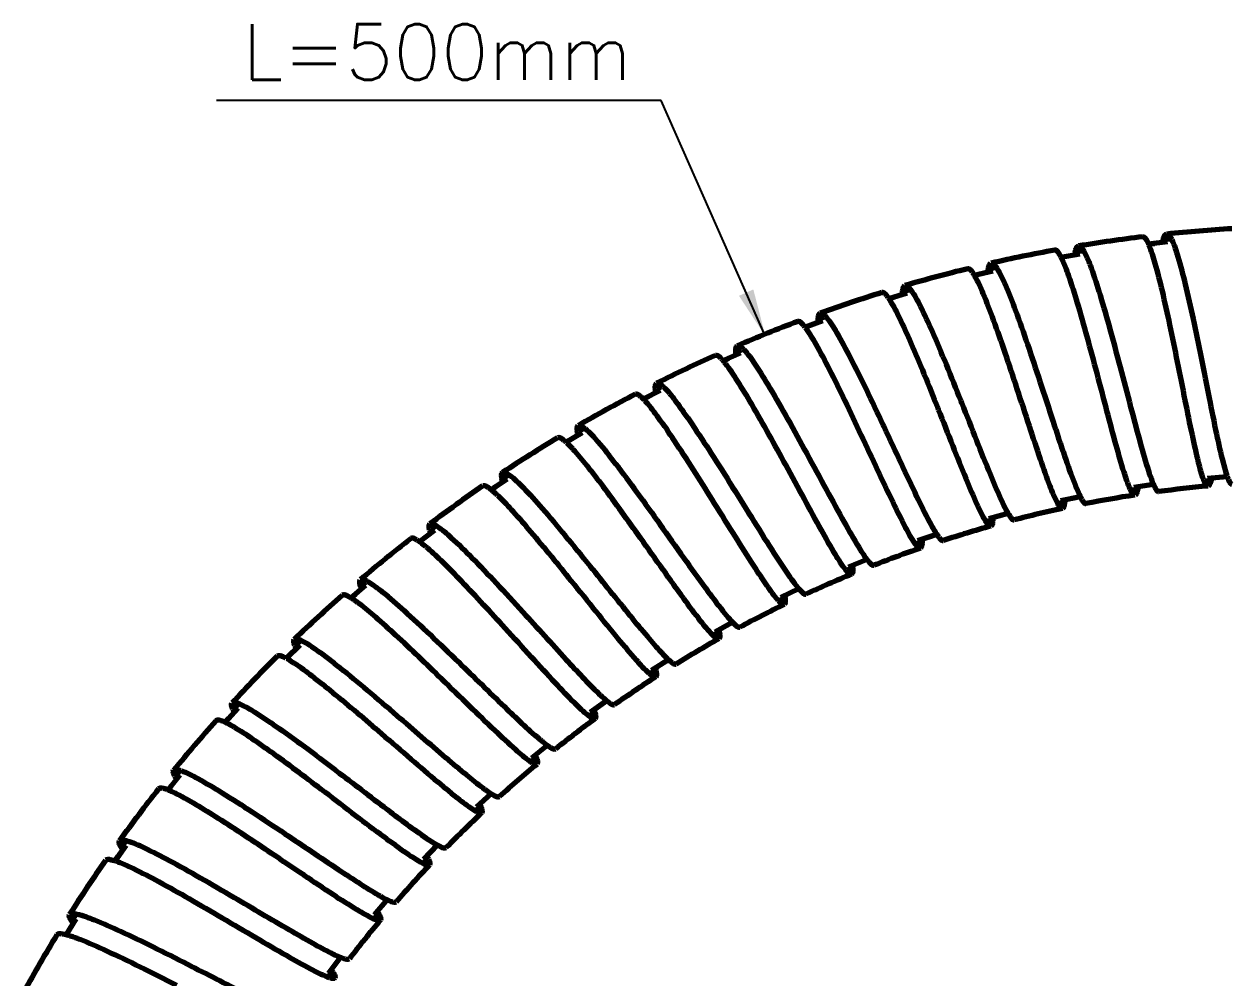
# Model space of a CAD drawing. Extents: x 36184 to 36778, y -1291 to -871.
# Drawn here: x 36267.4 to 36343.3, y -1084.1 to -1024.2 of the extents above; entities that cross this region are included whole.
import ezdxf

# ---------------------------------------------------------------- set-up
doc = ezdxf.new("R2010")
doc.units = 0
doc.header["$LTSCALE"] = 7
doc.header["$MEASUREMENT"] = 0
doc.layers.add('CAXA0', color=7, linetype='CONTINUOUS', lineweight=70)
doc.layers.add('D', color=2, linetype='CONTINUOUS')
doc.styles.add('GHS', font='ROMANS.shx', dxfattribs={"bigfont": 'GHS.shx'})
doc.dimstyles.new('STANDARD$7', dxfattribs={"dimscale": 0, "dimtxt": 3.5, "dimasz": 3, "dimexe": 2, "dimexo": 1, "dimgap": 1, "dimtad": 1, "dimdec": 4, "dimdsep": 46, "dimtxsty": 'GHS', "dimcen": 1, "dimclrd": 256, "dimclre": 256, "dimclrt": 256, "dimadec": 4, "dimazin": 2, "dimtfac": 1, "dimtdec": 4, "dimtmove": 0, "dimatfit": 0, "dimfxl": 0, "dimtolj": 1, "dimtzin": 0, "dimlwd": -1, "dimlwe": -1, "dimarcsym": 0})

msp = doc.modelspace()

# ---------------------------------------------------------------- linework, layer by layer
at = {"layer": 'CAXA0', "color": 7, "linetype": 'Continuous', "lineweight": 70}
for p, q in [((36339.216, -1037.856), (36338.013, -1037.993)), ((36338.013, -1037.993), (36338.388, -1037.951)), ((36339.207, -1037.858), (36339.151, -1037.364)), ((36332.518, -1038.81), (36333.71, -1038.602)), ((36333.702, -1038.604), (36333.616, -1038.114)), ((36328.245, -1039.677), (36328.131, -1039.194)), ((36327.076, -1039.954), (36328.254, -1039.675)), ((36322.863, -1041.078), (36322.719, -1040.602)), ((36322.871, -1041.075), (36321.712, -1041.424)), ((36321.712, -1041.425), (36322.078, -1041.314)), ((36317.574, -1042.8), (36317.403, -1042.334)), ((36316.447, -1043.215), (36317.582, -1042.797)), ((36312.401, -1044.837), (36312.201, -1044.382)), ((36312.409, -1044.833), (36311.3, -1045.319)), ((36311.3, -1045.319), (36311.647, -1045.167)), ((36307.359, -1047.179), (36307.133, -1046.737)), ((36307.367, -1047.175), (36306.289, -1047.727)), ((36306.289, -1047.727), (36306.62, -1047.558)), ((36324.843, -1048.392), (36324.807, -1048.303)), ((36326.236, -1047.837), (36326.281, -1047.95)), ((36321.349, -1049.343), (36321.401, -1049.454)), ((36301.431, -1050.431), (36302.473, -1049.816)), ((36302.465, -1049.821), (36302.213, -1049.393)), ((36297.739, -1052.753), (36297.461, -1052.341)), ((36297.746, -1052.747), (36296.742, -1053.424)), ((36337.096, -1053.251), (36338.34, -1053.072)), ((36341.714, -1052.682), (36342.968, -1052.58)), ((36341.762, -1053.183), (36341.721, -1052.681)), ((36342.454, -1052.621), (36342.968, -1052.579)), ((36296.742, -1053.424), (36297.054, -1053.214)), ((36332.511, -1054.095), (36333.742, -1053.842)), ((36333.24, -1053.945), (36333.742, -1053.842)), ((36337.175, -1053.748), (36337.104, -1053.25)), ((36332.619, -1054.586), (36332.518, -1054.093)), ((36327.99, -1055.212), (36329.203, -1054.886)), ((36328.127, -1055.696), (36327.997, -1055.21)), ((36292.244, -1056.693), (36293.205, -1055.957)), ((36293.198, -1055.962), (36292.896, -1055.568)), ((36323.543, -1056.6), (36324.735, -1056.201)), ((36323.71, -1057.075), (36323.55, -1056.597)), ((36324.246, -1056.365), (36324.735, -1056.201)), ((36319.188, -1058.253), (36320.353, -1057.783)), ((36319.383, -1058.717), (36319.195, -1058.25)), ((36288.858, -1059.439), (36288.533, -1059.064)), ((36288.865, -1059.433), (36287.95, -1060.226)), ((36314.938, -1060.165), (36316.073, -1059.626)), ((36287.95, -1060.226), (36288.236, -1059.978)), ((36315.16, -1060.616), (36314.945, -1060.162)), ((36310.81, -1062.329), (36311.91, -1061.723)), ((36311.761, -1061.805), (36311.91, -1061.723)), ((36284.735, -1063.172), (36284.388, -1062.817)), ((36311.059, -1062.766), (36310.816, -1062.325)), ((36284.741, -1063.165), (36283.875, -1064.012)), ((36283.876, -1064.012), (36284.146, -1063.748)), ((36306.82, -1064.735), (36307.883, -1064.064)), ((36307.449, -1064.338), (36307.883, -1064.064)), ((36307.095, -1065.157), (36306.826, -1064.731)), ((36302.984, -1067.377), (36304.004, -1066.644)), ((36303.859, -1066.748), (36304.003, -1066.643)), ((36280.85, -1067.137), (36280.037, -1068.034)), ((36280.845, -1067.144), (36280.477, -1066.81)), ((36303.283, -1067.781), (36302.99, -1067.373)), ((36280.037, -1068.034), (36280.291, -1067.754)), ((36299.313, -1070.245), (36300.287, -1069.452)), ((36299.889, -1069.775), (36300.286, -1069.452)), ((36299.636, -1070.631), (36299.318, -1070.24)), ((36277.205, -1071.335), (36276.447, -1072.279)), ((36277.2, -1071.342), (36276.813, -1071.031)), ((36276.447, -1072.279), (36276.682, -1071.986)), ((36295.821, -1073.329), (36296.746, -1072.478)), ((36296.616, -1072.598), (36296.746, -1072.478)), ((36296.167, -1073.694), (36295.827, -1073.324)), ((36273.818, -1075.744), (36273.118, -1076.732)), ((36273.813, -1075.752), (36273.408, -1075.465)), ((36292.521, -1076.618), (36293.392, -1075.713)), ((36273.118, -1076.732), (36273.335, -1076.425)), ((36292.888, -1076.962), (36292.526, -1076.612)), ((36289.422, -1080.099), (36290.238, -1079.144)), ((36289.903, -1079.536), (36290.238, -1079.144)), ((36270.063, -1081.377), (36270.702, -1080.349)), ((36270.698, -1080.357), (36270.276, -1080.094)), ((36289.809, -1080.42), (36289.427, -1080.093)), ((36286.539, -1083.759), (36287.296, -1082.756)), ((36286.945, -1084.056), (36286.543, -1083.753))]:
    msp.add_line(p, q, dxfattribs=at)
for centre, radius, start, end in [((36348.335, -1124.575), 87.693, 93.3226, 96.00527), ((36348.969, -1130.643), 93.794, 96.92506, 99.41542), ((36348.832, -1129.905), 93.044, 100.33562, 102.84947), ((36334.289, -1039.652), 4.092, 23.16818, 23.41171), ((36348.774, -1129.617), 92.75, 103.7866, 106.30922), ((36348.794, -1129.685), 92.821, 107.24099, 109.76148), ((36317.972, -1043.969), 4.539, 32.32089, 33.67295), ((36348.907, -1129.982), 93.139, 110.69332, 113.20402), ((36348.974, -1130.14), 93.31, 114.13077, 116.63646), ((36307.903, -1048.284), 4.524, 39.25583, 40.57425), ((36306.98, -1049.039), 5.716, 38.08838, 39.25959), ((36348.864, -1129.928), 93.071, 117.56355, 120.07675), ((36303.347, -1050.63), 4.149, 43.59511, 44.0506), ((36302.533, -1051.397), 5.267, 41.4678, 43.53052), ((36310.638, -1046.72), 3.6, 188.74614, 190.29537), ((36348.719, -1129.671), 92.776, 121.01023, 123.53225), ((36297.955, -1054.268), 5.192, 44.91043, 47.13583), ((36348.859, -1129.881), 93.029, 124.46268, 126.97689), ((36294.212, -1056.61), 4.084, 50.69856, 50.94007), ((36348.894, -1130.239), 77.384, 98.7154, 101.03023), ((36348.793, -1129.086), 76.228, 95.29687, 97.63889), ((36348.786, -1129.663), 76.797, 102.15729, 104.48603), ((36296.383, -1054.906), 3.646, 199.11583, 200.82934), ((36348.793, -1129.687), 76.823, 105.60944, 107.93794), ((36348.83, -1129.844), 92.982, 127.90615, 130.42163), ((36348.806, -1129.717), 76.855, 109.06343, 111.39118), ((36348.963, -1130.111), 77.279, 112.51024, 114.82674), ((36348.73, -1129.725), 92.826, 131.35432, 133.87447), ((36285.587, -1064.06), 4.519, 56.4833, 57.80902), ((36348.968, -1130.124), 77.293, 115.94224, 118.25855), ((36306.789, -1063.244), 4.379, 13.10177, 14.26255), ((36348.771, -1129.769), 76.887, 119.3771, 121.70452), ((36287.78, -1061.735), 3.656, 206.01701, 207.76501), ((36348.996, -1129.997), 93.207, 134.80395, 137.31281), ((36281.954, -1067.606), 4.091, 61.03843, 61.27631), ((36348.766, -1129.755), 76.872, 122.82996, 125.15719), ((36302.889, -1065.882), 4.351, 16.54396, 17.69483), ((36299.109, -1068.765), 4.371, 19.99166, 21.14972), ((36349.003, -1130.005), 93.217, 138.23967, 140.74808), ((36348.795, -1129.795), 76.922, 126.27936, 128.60531), ((36295.535, -1071.862), 4.364, 23.44904, 24.58779), ((36348.729, -1129.715), 76.818, 129.72789, 132.05646), ((36280.052, -1069.552), 3.657, 212.87432, 214.62329), ((36348.719, -1129.777), 92.853, 141.67731, 144.19591), ((36274.973, -1076.07), 4.083, 67.92105, 68.16749), ((36292.142, -1075.171), 4.37, 26.87903, 28.04481), ((36348.933, -1129.93), 77.114, 133.18106, 135.50199), ((36276.549, -1073.796), 3.653, 216.32908, 218.07721), ((36348.765, -1129.807), 92.908, 145.12854, 147.64536), ((36271.874, -1080.608), 4.086, 71.36168, 71.60718), ((36349.091, -1130.085), 77.336, 136.6183, 138.93337), ((36348.911, -1129.934), 77.101, 140.04977, 142.37073), ((36285.991, -1082.369), 4.369, 33.77007, 34.92371), ((36273.305, -1078.245), 3.644, 219.77763, 221.49167), ((36348.805, -1129.831), 92.954, 148.57644, 151.09301)]:
    msp.add_arc(centre, radius, start, end, dxfattribs=at)
for points, knots in [([(36337.935, -1037.799), (36337.896, -1037.727), (36337.834, -1037.619), (36337.717, -1037.531), (36337.67, -1037.532)], [0, 0, 0, 0, 0.2453214, 0.3864465, 0.3864465, 0.3864465, 0.3864465]), ([(36338.044, -1038.026), (36338.035, -1038.005), (36338.001, -1037.928), (36337.964, -1037.853), (36337.935, -1037.799)], [0, 0, 0, 0, 0.0690516, 0.2521881, 0.2521881, 0.2521881, 0.2521881]), ([(36338.952, -1037.684), (36338.975, -1037.606), (36339.011, -1037.485), (36339.105, -1037.374), (36339.151, -1037.364)], [0, 0, 0, 0, 0.2457297, 0.3869694, 0.3869694, 0.3869694, 0.3869694]), ([(36339.16, -1037.363), (36339.216, -1037.357), (36339.361, -1037.478), (36339.428, -1037.616), (36339.475, -1037.71)], [0, 0, 0, 0, 0.1676034, 0.4828928, 0.4828928, 0.4828928, 0.4828928]), ([(36339.475, -1037.71), (36339.645, -1038.055), (36339.941, -1038.992), (36340.373, -1040.654), (36340.839, -1042.765), (36341.154, -1044.302), (36341.317, -1045.111)], [0, 0, 0, 0, 1.154678, 2.928705, 5.159732, 7.635863, 7.635863, 7.635863, 7.635863]), ([(36332.428, -1038.621), (36332.385, -1038.552), (36332.316, -1038.446), (36332.195, -1038.366), (36332.148, -1038.37)], [0, 0, 0, 0, 0.2454645, 0.3865693, 0.3865693, 0.3865693, 0.3865693]), ([(36332.559, -1038.858), (36332.548, -1038.836), (36332.507, -1038.755), (36332.463, -1038.676), (36332.428, -1038.621)], [0, 0, 0, 0, 0.0746056, 0.2711354, 0.2711354, 0.2711354, 0.2711354]), ([(36333.437, -1038.445), (36333.455, -1038.365), (36333.484, -1038.243), (36333.571, -1038.126), (36333.616, -1038.114)], [0, 0, 0, 0, 0.2456792, 0.3868845, 0.3868845, 0.3868845, 0.3868845]), ([(36333.625, -1038.112), (36333.681, -1038.103), (36333.833, -1038.216), (36333.908, -1038.35), (36333.961, -1038.441)], [0, 0, 0, 0, 0.167776, 0.4837654, 0.4837654, 0.4837654, 0.4837654]), ([(36333.961, -1038.441), (36334.151, -1038.776), (36334.501, -1039.693), (36335.031, -1041.327), (36335.621, -1043.406), (36336.027, -1044.921), (36336.239, -1045.718)], [0, 0, 0, 0, 1.154917, 2.928644, 5.15899, 7.634224, 7.634224, 7.634224, 7.634224]), ([(36339.847, -1045.408), (36339.689, -1044.626), (36339.384, -1043.132), (36338.929, -1041.061), (36338.506, -1039.383), (36338.212, -1038.419), (36338.051, -1038.042)], [0, 0, 0, 0, 2.391225, 4.575155, 6.358317, 7.587699, 7.587699, 7.587699, 7.587699]), ([(36327.972, -1039.535), (36327.984, -1039.454), (36328.006, -1039.331), (36328.086, -1039.209), (36328.131, -1039.194)], [0, 0, 0, 0, 0.2457551, 0.3870824, 0.3870824, 0.3870824, 0.3870824]), ([(36328.14, -1039.191), (36328.194, -1039.179), (36328.353, -1039.282), (36328.436, -1039.411), (36328.494, -1039.499)], [0, 0, 0, 0, 0.1676469, 0.4830152, 0.4830152, 0.4830152, 0.4830152]), ([(36334.789, -1046.102), (36334.585, -1045.332), (36334.19, -1043.86), (36333.615, -1041.82), (36333.093, -1040.17), (36332.743, -1039.225), (36332.559, -1038.858)], [0, 0, 0, 0, 2.390084, 4.573192, 6.356099, 7.585921, 7.585921, 7.585921, 7.585921]), ([(36326.976, -1039.771), (36326.928, -1039.704), (36326.853, -1039.604), (36326.727, -1039.53), (36326.68, -1039.537)], [0, 0, 0, 0, 0.2455552, 0.3867996, 0.3867996, 0.3867996, 0.3867996]), ([(36327.121, -1040), (36327.108, -1039.978), (36327.063, -1039.9), (36327.014, -1039.824), (36326.976, -1039.771)], [0, 0, 0, 0, 0.0746198, 0.2711923, 0.2711923, 0.2711923, 0.2711923]), ([(36329.781, -1047.097), (36329.532, -1046.341), (36329.05, -1044.894), (36328.352, -1042.893), (36327.732, -1041.277), (36327.326, -1040.355), (36327.121, -1040)], [0, 0, 0, 0, 2.390077, 4.573199, 6.356137, 7.586036, 7.586036, 7.586036, 7.586036]), ([(36328.494, -1039.499), (36328.704, -1039.821), (36329.109, -1040.716), (36329.736, -1042.315), (36330.45, -1044.355), (36330.947, -1045.843), (36331.206, -1046.627)], [0, 0, 0, 0, 1.15469, 2.928682, 5.15968, 7.635759, 7.635759, 7.635759, 7.635759]), ([(36322.581, -1040.953), (36322.589, -1040.871), (36322.603, -1040.746), (36322.675, -1040.62), (36322.719, -1040.602)], [0, 0, 0, 0, 0.2456954, 0.3869889, 0.3869889, 0.3869889, 0.3869889]), ([(36322.728, -1040.599), (36322.782, -1040.584), (36322.947, -1040.677), (36323.037, -1040.8), (36323.1, -1040.885)], [0, 0, 0, 0, 0.1676432, 0.4830232, 0.4830232, 0.4830232, 0.4830232]), ([(36323.1, -1040.885), (36323.329, -1041.194), (36323.788, -1042.063), (36324.51, -1043.621), (36325.345, -1045.615), (36325.931, -1047.07), (36326.236, -1047.837)], [0, 0, 0, 0, 1.154713, 2.928742, 5.159782, 7.635904, 7.635904, 7.635904, 7.635904]), ([(36321.601, -1041.248), (36321.549, -1041.184), (36321.469, -1041.088), (36321.338, -1041.023), (36321.292, -1041.033)], [0, 0, 0, 0, 0.2455149, 0.3867326, 0.3867326, 0.3867326, 0.3867326]), ([(36321.749, -1041.452), (36321.736, -1041.433), (36321.689, -1041.363), (36321.639, -1041.295), (36321.601, -1041.248)], [0, 0, 0, 0, 0.0692081, 0.2527344, 0.2527344, 0.2527344, 0.2527344]), ([(36324.807, -1048.303), (36324.523, -1047.588), (36323.973, -1046.22), (36323.18, -1044.323), (36322.481, -1042.776), (36322.028, -1041.89), (36321.808, -1041.542)], [0, 0, 0, 0, 2.309128, 4.42352, 6.168091, 7.40258, 7.40258, 7.40258, 7.40258]), ([(36317.286, -1042.692), (36317.288, -1042.61), (36317.295, -1042.485), (36317.36, -1042.354), (36317.403, -1042.334)], [0, 0, 0, 0, 0.2457319, 0.3870484, 0.3870484, 0.3870484, 0.3870484]), ([(36317.411, -1042.33), (36317.464, -1042.312), (36317.634, -1042.395), (36317.732, -1042.513), (36317.799, -1042.593)], [0, 0, 0, 0, 0.1676321, 0.4830183, 0.4830183, 0.4830183, 0.4830183]), ([(36316.325, -1043.046), (36316.27, -1042.986), (36316.183, -1042.894), (36316.049, -1042.837), (36316.004, -1042.849)], [0, 0, 0, 0, 0.2455604, 0.3867975, 0.3867975, 0.3867975, 0.3867975]), ([(36316.497, -1043.256), (36316.482, -1043.236), (36316.427, -1043.164), (36316.369, -1043.094), (36316.325, -1043.046)], [0, 0, 0, 0, 0.0745969, 0.2711132, 0.2711132, 0.2711132, 0.2711132]), ([(36319.991, -1049.981), (36319.652, -1049.26), (36319, -1047.882), (36318.067, -1045.98), (36317.257, -1044.45), (36316.743, -1043.583), (36316.497, -1043.256)], [0, 0, 0, 0, 2.390023, 4.573084, 6.355965, 7.585824, 7.585824, 7.585824, 7.585824]), ([(36317.799, -1042.593), (36318.047, -1042.888), (36318.557, -1043.727), (36319.371, -1045.239), (36320.326, -1047.179), (36320.998, -1048.596), (36321.349, -1049.343)], [0, 0, 0, 0, 1.154675, 2.928597, 5.159492, 7.635462, 7.635462, 7.635462, 7.635462]), ([(36312.106, -1044.746), (36312.104, -1044.664), (36312.103, -1044.539), (36312.16, -1044.404), (36312.201, -1044.382)], [0, 0, 0, 0, 0.2456468, 0.3869268, 0.3869268, 0.3869268, 0.3869268]), ([(36312.21, -1044.378), (36312.261, -1044.356), (36312.436, -1044.429), (36312.541, -1044.54), (36312.613, -1044.617)], [0, 0, 0, 0, 0.1675711, 0.4829749, 0.4829749, 0.4829749, 0.4829749]), ([(36312.613, -1044.617), (36312.878, -1044.896), (36313.437, -1045.703), (36314.34, -1047.163), (36315.409, -1049.042), (36316.165, -1050.416), (36316.56, -1051.14)], [0, 0, 0, 0, 1.154509, 2.928089, 5.158553, 7.634098, 7.634098, 7.634098, 7.634098]), ([(36311.168, -1045.157), (36311.109, -1045.1), (36311.018, -1045.014), (36310.88, -1044.965), (36310.836, -1044.98)], [0, 0, 0, 0, 0.2455844, 0.3867843, 0.3867843, 0.3867843, 0.3867843]), ([(36311.339, -1045.341), (36311.325, -1045.324), (36311.269, -1045.261), (36311.212, -1045.199), (36311.168, -1045.157)], [0, 0, 0, 0, 0.0688689, 0.2515731, 0.2515731, 0.2515731, 0.2515731]), ([(36315.243, -1051.859), (36314.547, -1050.582), (36313.566, -1048.794), (36312.299, -1046.685), (36311.74, -1045.845), (36311.479, -1045.512)], [0, 0, 0, 0, 4.3642, 6.113801, 7.383294, 7.383294, 7.383294, 7.383294]), ([(36341.489, -1052.803), (36341.35, -1052.445), (36341.106, -1051.501), (36340.734, -1049.834), (36340.312, -1047.733), (36340.008, -1046.209), (36339.847, -1045.408)], [0, 0, 0, 0, 1.152187, 2.915643, 5.127698, 7.579261, 7.579261, 7.579261, 7.579261]), ([(36341.317, -1045.111), (36341.488, -1045.957), (36341.806, -1047.565), (36342.251, -1049.766), (36342.594, -1051.332), (36342.852, -1052.281), (36342.972, -1052.639), (36343.034, -1052.783)], [0, 0, 0, 0, 2.589575, 4.916266, 6.737077, 7.396792, 7.86724, 7.86724, 7.86724, 7.86724]), ([(36336.878, -1053.386), (36336.716, -1053.038), (36336.414, -1052.11), (36335.941, -1050.469), (36335.392, -1048.397), (36334.998, -1046.892), (36334.789, -1046.102)], [0, 0, 0, 0, 1.152167, 2.916017, 5.128907, 7.581587, 7.581587, 7.581587, 7.581587]), ([(36336.239, -1045.718), (36336.46, -1046.554), (36336.875, -1048.144), (36337.453, -1050.317), (36337.892, -1051.86), (36338.208, -1052.79), (36338.35, -1053.139), (36338.422, -1053.277)], [0, 0, 0, 0, 2.595654, 4.926442, 6.747744, 7.406106, 7.874207, 7.874207, 7.874207, 7.874207]), ([(36307.06, -1047.107), (36307.053, -1047.025), (36307.044, -1046.9), (36307.093, -1046.762), (36307.133, -1046.737)], [0, 0, 0, 0, 0.2458186, 0.3870612, 0.3870612, 0.3870612, 0.3870612]), ([(36307.141, -1046.733), (36307.191, -1046.708), (36307.37, -1046.77), (36307.481, -1046.875), (36307.558, -1046.947)], [0, 0, 0, 0, 0.1676122, 0.4829993, 0.4829993, 0.4829993, 0.4829993]), ([(36307.558, -1046.947), (36307.839, -1047.21), (36308.445, -1047.983), (36309.435, -1049.386), (36310.614, -1051.198), (36311.451, -1052.524), (36311.889, -1053.224)], [0, 0, 0, 0, 1.154624, 2.928539, 5.159434, 7.63542, 7.63542, 7.63542, 7.63542]), ([(36331.206, -1046.627), (36331.476, -1047.447), (36331.984, -1049.004), (36332.69, -1051.135), (36333.219, -1052.649), (36333.59, -1053.559), (36333.753, -1053.901), (36333.833, -1054.036)], [0, 0, 0, 0, 2.589072, 4.915308, 6.735876, 7.395611, 7.86621, 7.86621, 7.86621, 7.86621]), ([(36306.148, -1047.573), (36306.086, -1047.519), (36305.989, -1047.439), (36305.849, -1047.399), (36305.806, -1047.416)], [0, 0, 0, 0, 0.2454116, 0.3865458, 0.3865458, 0.3865458, 0.3865458]), ([(36306.329, -1047.745), (36306.313, -1047.729), (36306.255, -1047.67), (36306.194, -1047.612), (36306.148, -1047.573)], [0, 0, 0, 0, 0.0684719, 0.2502069, 0.2502069, 0.2502069, 0.2502069]), ([(36332.302, -1054.243), (36332.12, -1053.904), (36331.763, -1052.996), (36331.193, -1051.387), (36330.521, -1049.351), (36330.037, -1047.873), (36329.781, -1047.097)], [0, 0, 0, 0, 1.152188, 2.915882, 5.128453, 7.580737, 7.580737, 7.580737, 7.580737]), ([(36310.618, -1054.02), (36309.846, -1052.787), (36308.76, -1051.06), (36307.368, -1049.031), (36306.761, -1048.226), (36306.48, -1047.909)], [0, 0, 0, 0, 4.365125, 6.115121, 7.384828, 7.384828, 7.384828, 7.384828]), ([(36327.789, -1055.372), (36327.588, -1055.046), (36327.177, -1054.161), (36326.51, -1052.589), (36325.717, -1050.597), (36325.145, -1049.151), (36324.843, -1048.392)], [0, 0, 0, 0, 1.15213, 2.915813, 5.128427, 7.580792, 7.580792, 7.580792, 7.580792]), ([(36326.281, -1047.95), (36326.596, -1048.741), (36327.188, -1050.243), (36328.009, -1052.295), (36328.619, -1053.748), (36329.038, -1054.62), (36329.218, -1054.946), (36329.305, -1055.074)], [0, 0, 0, 0, 2.554066, 4.842355, 6.631481, 7.280398, 7.744405, 7.744405, 7.744405, 7.744405]), ([(36302.162, -1049.766), (36302.15, -1049.685), (36302.134, -1049.561), (36302.175, -1049.42), (36302.213, -1049.393)], [0, 0, 0, 0, 0.2457475, 0.3870737, 0.3870737, 0.3870737, 0.3870737]), ([(36302.221, -1049.388), (36302.269, -1049.36), (36302.452, -1049.411), (36302.569, -1049.51), (36302.65, -1049.577)], [0, 0, 0, 0, 0.1676521, 0.4830362, 0.4830362, 0.4830362, 0.4830362]), ([(36302.65, -1049.577), (36302.946, -1049.822), (36303.598, -1050.557), (36304.67, -1051.899), (36305.957, -1053.636), (36306.872, -1054.91), (36307.351, -1055.582)], [0, 0, 0, 0, 1.154682, 2.928653, 5.159627, 7.63569, 7.63569, 7.63569, 7.63569]), ([(36323.353, -1056.772), (36323.132, -1056.458), (36322.668, -1055.6), (36321.908, -1054.07), (36320.996, -1052.13), (36320.339, -1050.721), (36319.991, -1049.981)], [0, 0, 0, 0, 1.152177, 2.915946, 5.128663, 7.58112, 7.58112, 7.58112, 7.58112]), ([(36321.401, -1049.454), (36321.763, -1050.225), (36322.444, -1051.688), (36323.387, -1053.687), (36324.084, -1055.101), (36324.554, -1055.946), (36324.754, -1056.26), (36324.848, -1056.382)], [0, 0, 0, 0, 2.554038, 4.84229, 6.631375, 7.280268, 7.744248, 7.744248, 7.744248, 7.744248]), ([(36301.28, -1050.286), (36301.215, -1050.237), (36301.114, -1050.163), (36300.972, -1050.13), (36300.929, -1050.151)], [0, 0, 0, 0, 0.245523, 0.3867515, 0.3867515, 0.3867515, 0.3867515]), ([(36301.487, -1050.462), (36301.469, -1050.445), (36301.402, -1050.384), (36301.333, -1050.326), (36301.28, -1050.286)], [0, 0, 0, 0, 0.0746042, 0.2711369, 0.2711369, 0.2711369, 0.2711369]), ([(36301.907, -1050.892), (36301.883, -1050.866), (36301.793, -1050.767), (36301.701, -1050.671), (36301.632, -1050.602)], [0, 0, 0, 0, 0.1069346, 0.399911, 0.399911, 0.399911, 0.399911]), ([(36306.129, -1056.453), (36305.354, -1055.366), (36304.251, -1053.827), (36302.834, -1051.98), (36302.2, -1051.213), (36301.907, -1050.892)], [0, 0, 0, 0, 4.004904, 5.679863, 6.985044, 6.985044, 6.985044, 6.985044]), ([(36316.56, -1051.14), (36316.974, -1051.898), (36317.754, -1053.34), (36318.831, -1055.309), (36319.624, -1056.703), (36320.153, -1057.532), (36320.374, -1057.839), (36320.477, -1057.957)], [0, 0, 0, 0, 2.589587, 4.916338, 6.737298, 7.397138, 7.867784, 7.867784, 7.867784, 7.867784]), ([(36297.471, -1052.874), (36297.439, -1052.759), (36297.394, -1052.593), (36297.412, -1052.38), (36297.461, -1052.341)], [0, 0, 0, 0, 0.359127, 0.546761, 0.546761, 0.546761, 0.546761]), ([(36297.468, -1052.335), (36297.515, -1052.304), (36297.7, -1052.345), (36297.823, -1052.436), (36297.908, -1052.498)], [0, 0, 0, 0, 0.1676264, 0.4830232, 0.4830232, 0.4830232, 0.4830232]), ([(36319.008, -1058.436), (36318.769, -1058.136), (36318.254, -1057.307), (36317.404, -1055.826), (36316.376, -1053.943), (36315.635, -1052.576), (36315.243, -1051.859)], [0, 0, 0, 0, 1.152382, 2.916507, 5.12963, 7.582467, 7.582467, 7.582467, 7.582467]), ([(36297.908, -1052.498), (36298.219, -1052.725), (36298.913, -1053.42), (36300.064, -1054.694), (36301.453, -1056.351), (36302.443, -1057.567), (36302.962, -1058.209)], [0, 0, 0, 0, 1.154646, 2.928553, 5.159412, 7.635339, 7.635339, 7.635339, 7.635339]), ([(36341.756, -1053.184), (36341.705, -1053.189), (36341.579, -1053.038), (36341.528, -1052.903), (36341.489, -1052.803)], [0, 0, 0, 0, 0.1538525, 0.4771348, 0.4771348, 0.4771348, 0.4771348]), ([(36341.93, -1052.873), (36341.91, -1052.95), (36341.882, -1053.06), (36341.803, -1053.176), (36341.762, -1053.183)], [0, 0, 0, 0, 0.2366239, 0.3610766, 0.3610766, 0.3610766, 0.3610766]), ([(36343.034, -1052.783), (36343.066, -1052.855), (36343.112, -1052.959), (36343.209, -1053.061), (36343.251, -1053.062)], [0, 0, 0, 0, 0.2368596, 0.3614107, 0.3614107, 0.3614107, 0.3614107]), ([(36296.584, -1053.289), (36296.516, -1053.243), (36296.41, -1053.175), (36296.266, -1053.151), (36296.225, -1053.174)], [0, 0, 0, 0, 0.2455121, 0.3867055, 0.3867055, 0.3867055, 0.3867055]), ([(36296.785, -1053.439), (36296.767, -1053.425), (36296.702, -1053.372), (36296.634, -1053.322), (36296.584, -1053.289)], [0, 0, 0, 0, 0.0688044, 0.2513525, 0.2513525, 0.2513525, 0.2513525]), ([(36297.246, -1053.855), (36297.205, -1053.816), (36297.06, -1053.677), (36296.91, -1053.542), (36296.798, -1053.45)], [0, 0, 0, 0, 0.1689845, 0.603951, 0.603951, 0.603951, 0.603951]), ([(36301.795, -1059.152), (36300.956, -1058.114), (36299.762, -1056.644), (36298.236, -1054.885), (36297.558, -1054.159), (36297.246, -1053.855)], [0, 0, 0, 0, 4.004827, 5.679751, 6.984882, 6.984882, 6.984882, 6.984882]), ([(36311.889, -1053.224), (36312.348, -1053.955), (36313.212, -1055.347), (36314.406, -1057.249), (36315.281, -1058.592), (36315.858, -1059.388), (36316.097, -1059.681), (36316.207, -1059.793)], [0, 0, 0, 0, 2.589355, 4.915814, 6.736456, 7.396194, 7.866817, 7.866817, 7.866817, 7.866817]), ([(36337.169, -1053.749), (36337.118, -1053.757), (36336.982, -1053.616), (36336.923, -1053.484), (36336.878, -1053.386)], [0, 0, 0, 0, 0.1545314, 0.4773983, 0.4773983, 0.4773983, 0.4773983]), ([(36337.326, -1053.427), (36337.311, -1053.505), (36337.288, -1053.617), (36337.216, -1053.738), (36337.175, -1053.748)], [0, 0, 0, 0, 0.2375006, 0.3629167, 0.3629167, 0.3629167, 0.3629167]), ([(36338.422, -1053.277), (36338.458, -1053.346), (36338.51, -1053.445), (36338.612, -1053.537), (36338.654, -1053.536)], [0, 0, 0, 0, 0.2321065, 0.355388, 0.355388, 0.355388, 0.355388]), ([(36314.77, -1060.359), (36314.512, -1060.074), (36313.949, -1059.277), (36313.012, -1057.85), (36311.874, -1056.033), (36311.052, -1054.713), (36310.618, -1054.02)], [0, 0, 0, 0, 1.152171, 2.915952, 5.128748, 7.581321, 7.581321, 7.581321, 7.581321]), ([(36332.613, -1054.588), (36332.563, -1054.599), (36332.419, -1054.466), (36332.353, -1054.337), (36332.302, -1054.243)], [0, 0, 0, 0, 0.1544844, 0.4774959, 0.4774959, 0.4774959, 0.4774959]), ([(36332.751, -1054.258), (36332.741, -1054.336), (36332.725, -1054.45), (36332.659, -1054.574), (36332.619, -1054.586)], [0, 0, 0, 0, 0.2369916, 0.3623046, 0.3623046, 0.3623046, 0.3623046]), ([(36333.833, -1054.036), (36333.873, -1054.104), (36333.932, -1054.202), (36334.041, -1054.29), (36334.083, -1054.286)], [0, 0, 0, 0, 0.2372612, 0.3625714, 0.3625714, 0.3625714, 0.3625714]), ([(36328.121, -1055.698), (36328.072, -1055.712), (36327.92, -1055.588), (36327.846, -1055.464), (36327.789, -1055.372)], [0, 0, 0, 0, 0.1544766, 0.4774357, 0.4774357, 0.4774357, 0.4774357]), ([(36328.239, -1055.36), (36328.233, -1055.439), (36328.224, -1055.553), (36328.166, -1055.681), (36328.127, -1055.696)], [0, 0, 0, 0, 0.2370742, 0.3622803, 0.3622803, 0.3622803, 0.3622803]), ([(36329.305, -1055.074), (36329.35, -1055.139), (36329.415, -1055.233), (36329.529, -1055.315), (36329.57, -1055.308)], [0, 0, 0, 0, 0.2371891, 0.3624525, 0.3624525, 0.3624525, 0.3624525]), ([(36292.89, -1055.945), (36292.869, -1055.866), (36292.838, -1055.744), (36292.861, -1055.6), (36292.896, -1055.568)], [0, 0, 0, 0, 0.2456418, 0.3869253, 0.3869253, 0.3869253, 0.3869253]), ([(36292.903, -1055.562), (36292.939, -1055.535), (36293.082, -1055.542), (36293.188, -1055.601), (36293.257, -1055.641)], [0, 0, 0, 0, 0.1363207, 0.3739291, 0.3739291, 0.3739291, 0.3739291]), ([(36293.352, -1055.698), (36293.675, -1055.907), (36294.411, -1056.558), (36295.636, -1057.761), (36297.122, -1059.331), (36298.183, -1060.486), (36298.74, -1061.096)], [0, 0, 0, 0, 1.154691, 2.928624, 5.159503, 7.635422, 7.635422, 7.635422, 7.635422]), ([(36307.351, -1055.582), (36307.852, -1056.285), (36308.798, -1057.623), (36310.104, -1059.449), (36311.058, -1060.738), (36311.682, -1061.498), (36311.938, -1061.776), (36312.054, -1061.881)], [0, 0, 0, 0, 2.589459, 4.915975, 6.736601, 7.396267, 7.8668, 7.8668, 7.8668, 7.8668]), ([(36292.077, -1056.567), (36292.007, -1056.526), (36291.897, -1056.464), (36291.752, -1056.449), (36291.712, -1056.475)], [0, 0, 0, 0, 0.2455571, 0.3867865, 0.3867865, 0.3867865, 0.3867865]), ([(36292.303, -1056.717), (36292.283, -1056.702), (36292.209, -1056.65), (36292.134, -1056.6), (36292.077, -1056.567)], [0, 0, 0, 0, 0.0745987, 0.2711185, 0.2711185, 0.2711185, 0.2711185]), ([(36292.772, -1057.093), (36292.73, -1057.056), (36292.577, -1056.927), (36292.42, -1056.801), (36292.303, -1056.717)], [0, 0, 0, 0, 0.1681799, 0.6014603, 0.6014603, 0.6014603, 0.6014603]), ([(36310.653, -1062.532), (36310.379, -1062.263), (36309.77, -1061.501), (36308.748, -1060.133), (36307.503, -1058.387), (36306.604, -1057.119), (36306.129, -1056.453)], [0, 0, 0, 0, 1.152083, 2.915853, 5.128654, 7.58124, 7.58124, 7.58124, 7.58124]), ([(36323.704, -1057.077), (36323.655, -1057.094), (36323.497, -1056.979), (36323.415, -1056.86), (36323.353, -1056.772)], [0, 0, 0, 0, 0.1544734, 0.4774281, 0.4774281, 0.4774281, 0.4774281]), ([(36323.801, -1056.733), (36323.8, -1056.812), (36323.798, -1056.926), (36323.748, -1057.057), (36323.71, -1057.075)], [0, 0, 0, 0, 0.2370163, 0.3621867, 0.3621867, 0.3621867, 0.3621867]), ([(36324.848, -1056.382), (36324.896, -1056.445), (36324.967, -1056.535), (36325.086, -1056.61), (36325.126, -1056.601)], [0, 0, 0, 0, 0.2371624, 0.3624088, 0.3624088, 0.3624088, 0.3624088]), ([(36297.632, -1062.107), (36296.732, -1061.121), (36295.451, -1059.726), (36293.823, -1058.062), (36293.102, -1057.377), (36292.772, -1057.093)], [0, 0, 0, 0, 4.004783, 5.67972, 6.984903, 6.984903, 6.984903, 6.984903]), ([(36302.962, -1058.209), (36303.804, -1059.251), (36304.988, -1060.736), (36306.472, -1062.539), (36307.122, -1063.293), (36307.419, -1063.612)], [0, 0, 0, 0, 4.018596, 5.698572, 7.00483, 7.00483, 7.00483, 7.00483]), ([(36319.377, -1058.72), (36319.329, -1058.739), (36319.164, -1058.635), (36319.075, -1058.52), (36319.008, -1058.436)], [0, 0, 0, 0, 0.1546155, 0.4775867, 0.4775867, 0.4775867, 0.4775867]), ([(36319.453, -1058.37), (36319.457, -1058.449), (36319.462, -1058.563), (36319.42, -1058.697), (36319.383, -1058.717)], [0, 0, 0, 0, 0.2371052, 0.3624663, 0.3624663, 0.3624663, 0.3624663]), ([(36320.477, -1057.957), (36320.529, -1058.017), (36320.605, -1058.103), (36320.728, -1058.17), (36320.768, -1058.159)], [0, 0, 0, 0, 0.2372501, 0.3626662, 0.3626662, 0.3626662, 0.3626662]), ([(36288.55, -1059.44), (36288.524, -1059.363), (36288.486, -1059.243), (36288.5, -1059.098), (36288.533, -1059.064)], [0, 0, 0, 0, 0.2455969, 0.3868675, 0.3868675, 0.3868675, 0.3868675]), ([(36288.54, -1059.058), (36288.574, -1059.028), (36288.717, -1059.027), (36288.827, -1059.08), (36288.898, -1059.115)], [0, 0, 0, 0, 0.1363072, 0.3739505, 0.3739505, 0.3739505, 0.3739505]), ([(36288.996, -1059.167), (36289.331, -1059.355), (36290.105, -1059.96), (36291.4, -1061.088), (36292.977, -1062.565), (36294.106, -1063.654), (36294.698, -1064.229)], [0, 0, 0, 0, 1.15453, 2.928184, 5.158765, 7.634419, 7.634419, 7.634419, 7.634419]), ([(36306.677, -1064.947), (36306.387, -1064.695), (36305.733, -1063.972), (36304.631, -1062.667), (36303.283, -1061), (36302.309, -1059.788), (36301.795, -1059.152)], [0, 0, 0, 0, 1.15219, 2.915941, 5.12862, 7.58102, 7.58102, 7.58102, 7.58102]), ([(36316.207, -1059.793), (36316.263, -1059.849), (36316.343, -1059.93), (36316.47, -1059.99), (36316.51, -1059.976)], [0, 0, 0, 0, 0.2372143, 0.3624703, 0.3624703, 0.3624703, 0.3624703]), ([(36287.776, -1060.11), (36287.703, -1060.073), (36287.59, -1060.019), (36287.444, -1060.012), (36287.406, -1060.04)], [0, 0, 0, 0, 0.2456047, 0.3868256, 0.3868256, 0.3868256, 0.3868256]), ([(36287.994, -1060.236), (36287.975, -1060.223), (36287.903, -1060.179), (36287.83, -1060.138), (36287.776, -1060.11)], [0, 0, 0, 0, 0.0688816, 0.2516209, 0.2516209, 0.2516209, 0.2516209]), ([(36288.501, -1060.593), (36288.464, -1060.565), (36288.326, -1060.461), (36288.186, -1060.361), (36288.082, -1060.292)], [0, 0, 0, 0, 0.141521, 0.5163914, 0.5163914, 0.5163914, 0.5163914]), ([(36293.653, -1065.305), (36292.695, -1064.375), (36291.333, -1063.06), (36289.608, -1061.497), (36288.847, -1060.857), (36288.501, -1060.593)], [0, 0, 0, 0, 4.004182, 5.678829, 6.983784, 6.983784, 6.983784, 6.983784]), ([(36315.155, -1060.62), (36315.108, -1060.642), (36314.937, -1060.547), (36314.842, -1060.439), (36314.77, -1060.359)], [0, 0, 0, 0, 0.1544575, 0.4773737, 0.4773737, 0.4773737, 0.4773737]), ([(36315.21, -1060.266), (36315.218, -1060.345), (36315.23, -1060.459), (36315.196, -1060.595), (36315.16, -1060.616)], [0, 0, 0, 0, 0.2370524, 0.3622449, 0.3622449, 0.3622449, 0.3622449]), ([(36298.74, -1061.096), (36299.643, -1062.085), (36301.21, -1063.814), (36302.794, -1065.533), (36303.513, -1066.22)], [0, 0, 0, 0, 4.018392, 7.004185, 7.004185, 7.004185, 7.004185]), ([(36302.853, -1067.598), (36302.549, -1067.363), (36301.852, -1066.68), (36300.673, -1065.445), (36299.228, -1063.862), (36298.183, -1062.711), (36297.632, -1062.107)], [0, 0, 0, 0, 1.1521, 2.915793, 5.128377, 7.580694, 7.580694, 7.580694, 7.580694]), ([(36312.054, -1061.881), (36312.113, -1061.934), (36312.199, -1062.01), (36312.329, -1062.062), (36312.368, -1062.046)], [0, 0, 0, 0, 0.2371661, 0.3625736, 0.3625736, 0.3625736, 0.3625736]), ([(36284.427, -1063.191), (36284.397, -1063.115), (36284.351, -1062.998), (36284.357, -1062.852), (36284.388, -1062.817)], [0, 0, 0, 0, 0.2456949, 0.3870154, 0.3870154, 0.3870154, 0.3870154]), ([(36284.394, -1062.81), (36284.427, -1062.778), (36284.571, -1062.768), (36284.684, -1062.815), (36284.757, -1062.846)], [0, 0, 0, 0, 0.1370018, 0.3762286, 0.3762286, 0.3762286, 0.3762286]), ([(36284.857, -1062.891), (36285.203, -1063.059), (36286.011, -1063.617), (36287.372, -1064.665), (36289.036, -1066.045), (36290.228, -1067.064), (36290.853, -1067.602)], [0, 0, 0, 0, 1.154876, 2.928685, 5.159225, 7.634698, 7.634698, 7.634698, 7.634698]), ([(36311.053, -1062.769), (36311.009, -1062.794), (36310.832, -1062.71), (36310.73, -1062.608), (36310.653, -1062.532)], [0, 0, 0, 0, 0.1546746, 0.4775936, 0.4775936, 0.4775936, 0.4775936]), ([(36311.054, -1062.251), (36311.081, -1062.366), (36311.115, -1062.522), (36311.106, -1062.733), (36311.059, -1062.766)], [0, 0, 0, 0, 0.3546386, 0.5255437, 0.5255437, 0.5255437, 0.5255437]), ([(36307.419, -1063.612), (36307.478, -1063.676), (36307.676, -1063.885), (36307.88, -1064.088), (36308.036, -1064.213)], [0, 0, 0, 0, 0.2624783, 0.8616843, 0.8616843, 0.8616843, 0.8616843]), ([(36283.695, -1063.907), (36283.62, -1063.874), (36283.504, -1063.826), (36283.358, -1063.829), (36283.322, -1063.859)], [0, 0, 0, 0, 0.245583, 0.3868351, 0.3868351, 0.3868351, 0.3868351]), ([(36283.92, -1064.019), (36283.9, -1064.007), (36283.826, -1063.968), (36283.751, -1063.931), (36283.695, -1063.907)], [0, 0, 0, 0, 0.068862, 0.2515519, 0.2515519, 0.2515519, 0.2515519]), ([(36284.449, -1064.345), (36284.402, -1064.314), (36284.234, -1064.203), (36284.062, -1064.097), (36283.935, -1064.027)], [0, 0, 0, 0, 0.1690368, 0.6041308, 0.6041308, 0.6041308, 0.6041308]), ([(36289.875, -1068.739), (36288.863, -1067.868), (36287.424, -1066.637), (36285.608, -1065.181), (36284.81, -1064.588), (36284.449, -1064.345)], [0, 0, 0, 0, 4.004666, 5.679537, 6.984679, 6.984679, 6.984679, 6.984679]), ([(36294.698, -1064.229), (36295.659, -1065.163), (36297.329, -1066.794), (36299.012, -1068.416), (36299.772, -1069.059)], [0, 0, 0, 0, 4.019018, 7.005291, 7.005291, 7.005291, 7.005291]), ([(36308.036, -1064.213), (36308.098, -1064.263), (36308.187, -1064.333), (36308.321, -1064.378), (36308.358, -1064.359)], [0, 0, 0, 0, 0.2372422, 0.3625172, 0.3625172, 0.3625172, 0.3625172]), ([(36307.09, -1065.16), (36307.047, -1065.188), (36306.865, -1065.114), (36306.758, -1065.018), (36306.677, -1064.947)], [0, 0, 0, 0, 0.1544448, 0.4773913, 0.4773913, 0.4773913, 0.4773913]), ([(36307.102, -1064.803), (36307.12, -1064.88), (36307.145, -1064.991), (36307.128, -1065.131), (36307.095, -1065.157)], [0, 0, 0, 0, 0.2370151, 0.3622475, 0.3622475, 0.3622475, 0.3622475]), ([(36299.195, -1070.473), (36298.877, -1070.258), (36298.141, -1069.618), (36296.89, -1068.455), (36295.352, -1066.961), (36294.239, -1065.875), (36293.653, -1065.305)], [0, 0, 0, 0, 1.152308, 2.916313, 5.129286, 7.581972, 7.581972, 7.581972, 7.581972]), ([(36280.483, -1066.803), (36280.514, -1066.77), (36280.655, -1066.751), (36280.77, -1066.791), (36280.845, -1066.817)], [0, 0, 0, 0, 0.1362966, 0.3739152, 0.3739152, 0.3739152, 0.3739152]), ([(36303.513, -1066.22), (36303.577, -1066.281), (36303.786, -1066.477), (36304.002, -1066.668), (36304.165, -1066.783)], [0, 0, 0, 0, 0.2625432, 0.8618189, 0.8618189, 0.8618189, 0.8618189]), ([(36304.165, -1066.783), (36304.23, -1066.829), (36304.324, -1066.894), (36304.46, -1066.93), (36304.496, -1066.909)], [0, 0, 0, 0, 0.2371317, 0.3624383, 0.3624383, 0.3624383, 0.3624383]), ([(36280.539, -1067.182), (36280.504, -1067.108), (36280.451, -1066.994), (36280.448, -1066.848), (36280.477, -1066.81)], [0, 0, 0, 0, 0.2456735, 0.386959, 0.386959, 0.386959, 0.386959]), ([(36280.949, -1066.857), (36281.304, -1067.003), (36282.145, -1067.512), (36283.565, -1068.475), (36285.308, -1069.753), (36286.559, -1070.699), (36287.216, -1071.199)], [0, 0, 0, 0, 1.154422, 2.927902, 5.15827, 7.633754, 7.633754, 7.633754, 7.633754]), ([(36303.216, -1067.271), (36303.257, -1067.382), (36303.31, -1067.533), (36303.326, -1067.743), (36303.283, -1067.781)], [0, 0, 0, 0, 0.3546497, 0.5255146, 0.5255146, 0.5255146, 0.5255146]), ([(36280.082, -1068.038), (36279.955, -1067.978), (36279.777, -1067.895), (36279.527, -1067.866), (36279.475, -1067.914)], [0, 0, 0, 0, 0.4222076, 0.6345454, 0.6345454, 0.6345454, 0.6345454]), ([(36280.629, -1068.333), (36280.579, -1068.303), (36280.4, -1068.2), (36280.217, -1068.102), (36280.082, -1068.038)], [0, 0, 0, 0, 0.1745295, 0.6210973, 0.6210973, 0.6210973, 0.6210973]), ([(36290.853, -1067.602), (36291.874, -1068.481), (36293.313, -1069.735), (36295.103, -1071.247), (36295.88, -1071.872), (36296.229, -1072.132)], [0, 0, 0, 0, 4.040462, 5.725596, 7.030683, 7.030683, 7.030683, 7.030683]), ([(36303.278, -1067.785), (36303.237, -1067.816), (36303.051, -1067.753), (36302.938, -1067.664), (36302.853, -1067.598)], [0, 0, 0, 0, 0.1545641, 0.4775102, 0.4775102, 0.4775102, 0.4775102]), ([(36286.308, -1072.393), (36285.245, -1071.584), (36283.736, -1070.441), (36281.836, -1069.097), (36281.004, -1068.553), (36280.629, -1068.333)], [0, 0, 0, 0, 4.003918, 5.678423, 6.983284, 6.983284, 6.983284, 6.983284]), ([(36295.718, -1073.564), (36295.388, -1073.367), (36294.614, -1072.773), (36293.295, -1071.688), (36291.67, -1070.289), (36290.494, -1069.272), (36289.875, -1068.739)], [0, 0, 0, 0, 1.152203, 2.916028, 5.128808, 7.581335, 7.581335, 7.581335, 7.581335]), ([(36299.772, -1069.059), (36299.839, -1069.115), (36300.06, -1069.298), (36300.287, -1069.476), (36300.457, -1069.581)], [0, 0, 0, 0, 0.2625435, 0.8618273, 0.8618273, 0.8618273, 0.8618273]), ([(36300.457, -1069.581), (36300.524, -1069.623), (36300.622, -1069.682), (36300.759, -1069.71), (36300.794, -1069.687)], [0, 0, 0, 0, 0.2371566, 0.3624868, 0.3624868, 0.3624868, 0.3624868]), ([(36299.631, -1070.635), (36299.601, -1070.66), (36299.466, -1070.642), (36299.373, -1070.585), (36299.308, -1070.546)], [0, 0, 0, 0, 0.1184956, 0.3453509, 0.3453509, 0.3453509, 0.3453509]), ([(36299.6, -1070.279), (36299.628, -1070.353), (36299.666, -1070.461), (36299.666, -1070.601), (36299.636, -1070.631)], [0, 0, 0, 0, 0.2371882, 0.3624755, 0.3624755, 0.3624755, 0.3624755]), ([(36276.897, -1071.398), (36276.857, -1071.327), (36276.798, -1071.216), (36276.786, -1071.07), (36276.813, -1071.031)], [0, 0, 0, 0, 0.2457153, 0.3869403, 0.3869403, 0.3869403, 0.3869403]), ([(36276.818, -1071.024), (36276.847, -1070.988), (36276.987, -1070.961), (36277.104, -1070.994), (36277.18, -1071.015)], [0, 0, 0, 0, 0.1362298, 0.3737722, 0.3737722, 0.3737722, 0.3737722]), ([(36277.286, -1071.049), (36277.65, -1071.174), (36278.519, -1071.632), (36279.996, -1072.508), (36281.813, -1073.68), (36283.118, -1074.549), (36283.804, -1075.009)], [0, 0, 0, 0, 1.154632, 2.928521, 5.159407, 7.635384, 7.635384, 7.635384, 7.635384]), ([(36287.216, -1071.199), (36288.282, -1072.01), (36290.136, -1073.429), (36292.002, -1074.838), (36292.834, -1075.385)], [0, 0, 0, 0, 4.019563, 7.006248, 7.006248, 7.006248, 7.006248]), ([(36276.255, -1072.196), (36276.177, -1072.173), (36276.056, -1072.139), (36275.911, -1072.159), (36275.879, -1072.193)], [0, 0, 0, 0, 0.2455087, 0.3866438, 0.3866438, 0.3866438, 0.3866438]), ([(36276.492, -1072.28), (36276.471, -1072.272), (36276.393, -1072.241), (36276.313, -1072.213), (36276.255, -1072.196)], [0, 0, 0, 0, 0.0687625, 0.251209, 0.251209, 0.251209, 0.251209]), ([(36277.055, -1072.541), (36277.005, -1072.516), (36276.825, -1072.426), (36276.642, -1072.341), (36276.508, -1072.287)], [0, 0, 0, 0, 0.1688941, 0.6036717, 0.6036717, 0.6036717, 0.6036717]), ([(36282.969, -1076.255), (36281.86, -1075.511), (36280.284, -1074.46), (36278.306, -1073.232), (36277.443, -1072.739), (36277.055, -1072.541)], [0, 0, 0, 0, 4.005071, 5.680064, 6.985198, 6.985198, 6.985198, 6.985198]), ([(36292.431, -1076.858), (36292.09, -1076.682), (36291.282, -1076.136), (36289.9, -1075.131), (36288.194, -1073.832), (36286.958, -1072.888), (36286.308, -1072.393)], [0, 0, 0, 0, 1.152455, 2.916712, 5.130031, 7.583082, 7.583082, 7.583082, 7.583082]), ([(36296.229, -1072.132), (36296.297, -1072.183), (36296.523, -1072.348), (36296.755, -1072.507), (36296.927, -1072.599)], [0, 0, 0, 0, 0.2556754, 0.8402404, 0.8402404, 0.8402404, 0.8402404]), ([(36296.927, -1072.599), (36296.996, -1072.636), (36297.096, -1072.688), (36297.233, -1072.707), (36297.267, -1072.683)], [0, 0, 0, 0, 0.2343062, 0.3584087, 0.3584087, 0.3584087, 0.3584087]), ([(36296.04, -1073.195), (36296.093, -1073.301), (36296.164, -1073.444), (36296.205, -1073.651), (36296.167, -1073.694)], [0, 0, 0, 0, 0.3547392, 0.5255977, 0.5255977, 0.5255977, 0.5255977]), ([(36296.163, -1073.699), (36296.134, -1073.726), (36295.993, -1073.714), (36295.895, -1073.661), (36295.826, -1073.624)], [0, 0, 0, 0, 0.1213002, 0.3556797, 0.3556797, 0.3556797, 0.3556797]), ([(36283.804, -1075.009), (36284.917, -1075.755), (36286.489, -1076.823), (36288.44, -1078.106), (36289.285, -1078.634), (36289.662, -1078.851)], [0, 0, 0, 0, 4.020382, 5.700792, 7.006991, 7.006991, 7.006991, 7.006991]), ([(36273.514, -1075.826), (36273.47, -1075.757), (36273.404, -1075.65), (36273.384, -1075.505), (36273.408, -1075.465)], [0, 0, 0, 0, 0.2457084, 0.3869676, 0.3869676, 0.3869676, 0.3869676]), ([(36273.413, -1075.457), (36273.446, -1075.411), (36273.633, -1075.384), (36273.78, -1075.426), (36273.882, -1075.454)], [0, 0, 0, 0, 0.1675812, 0.4829845, 0.4829845, 0.4829845, 0.4829845]), ([(36273.882, -1075.454), (36274.253, -1075.557), (36275.148, -1075.961), (36276.674, -1076.748), (36278.558, -1077.808), (36279.914, -1078.597), (36280.626, -1079.015)], [0, 0, 0, 0, 1.154689, 2.92865, 5.159592, 7.635593, 7.635593, 7.635593, 7.635593]), ([(36292.834, -1075.385), (36292.907, -1075.433), (36293.148, -1075.588), (36293.395, -1075.737), (36293.576, -1075.821)], [0, 0, 0, 0, 0.2625366, 0.861835, 0.861835, 0.861835, 0.861835]), ([(36293.576, -1075.821), (36293.648, -1075.855), (36293.753, -1075.902), (36293.893, -1075.913), (36293.924, -1075.886)], [0, 0, 0, 0, 0.2372414, 0.3626369, 0.3626369, 0.3626369, 0.3626369]), ([(36272.922, -1076.661), (36272.842, -1076.643), (36272.719, -1076.616), (36272.576, -1076.645), (36272.546, -1076.681)], [0, 0, 0, 0, 0.2455322, 0.3866978, 0.3866978, 0.3866978, 0.3866978]), ([(36289.347, -1080.345), (36288.996, -1080.19), (36288.157, -1079.692), (36286.718, -1078.773), (36284.937, -1077.579), (36283.648, -1076.71), (36282.969, -1076.255)], [0, 0, 0, 0, 1.152108, 2.915928, 5.128774, 7.58141, 7.58141, 7.58141, 7.58141]), ([(36292.811, -1076.616), (36292.846, -1076.687), (36292.897, -1076.789), (36292.914, -1076.929), (36292.888, -1076.962)], [0, 0, 0, 0, 0.237129, 0.3624734, 0.3624734, 0.3624734, 0.3624734]), ([(36273.163, -1076.731), (36273.141, -1076.723), (36273.061, -1076.698), (36272.981, -1076.675), (36272.922, -1076.661)], [0, 0, 0, 0, 0.0687786, 0.2512643, 0.2512643, 0.2512643, 0.2512643]), ([(36279.867, -1080.308), (36279.179, -1079.905), (36277.862, -1079.137), (36276.015, -1078.095), (36274.482, -1077.291), (36273.568, -1076.867), (36273.18, -1076.736)], [0, 0, 0, 0, 2.391557, 4.575763, 6.359035, 7.588292, 7.588292, 7.588292, 7.588292]), ([(36292.884, -1076.966), (36292.857, -1076.995), (36292.72, -1076.994), (36292.621, -1076.948), (36292.552, -1076.917)], [0, 0, 0, 0, 0.1185232, 0.3453794, 0.3453794, 0.3453794, 0.3453794]), ([(36289.662, -1078.851), (36289.738, -1078.894), (36289.988, -1079.035), (36290.243, -1079.169), (36290.429, -1079.241)], [0, 0, 0, 0, 0.2620165, 0.8602011, 0.8602011, 0.8602011, 0.8602011]), ([(36280.626, -1079.015), (36281.781, -1079.693), (36283.414, -1080.664), (36285.438, -1081.827), (36286.313, -1082.303), (36286.702, -1082.497)], [0, 0, 0, 0, 4.018489, 5.698404, 7.004607, 7.004607, 7.004607, 7.004607]), ([(36290.429, -1079.241), (36290.502, -1079.27), (36290.609, -1079.311), (36290.749, -1079.314), (36290.78, -1079.285)], [0, 0, 0, 0, 0.2370279, 0.3623787, 0.3623787, 0.3623787, 0.3623787]), ([(36270.404, -1080.449), (36270.356, -1080.383), (36270.284, -1080.28), (36270.255, -1080.136), (36270.276, -1080.094)], [0, 0, 0, 0, 0.2457069, 0.3869819, 0.3869819, 0.3869819, 0.3869819]), ([(36270.281, -1080.086), (36270.305, -1080.048), (36270.441, -1080.004), (36270.561, -1080.022), (36270.64, -1080.035)], [0, 0, 0, 0, 0.1362845, 0.3738332, 0.3738332, 0.3738332, 0.3738332]), ([(36270.749, -1080.055), (36271.125, -1080.136), (36272.043, -1080.486), (36273.614, -1081.179), (36275.558, -1082.124), (36276.959, -1082.83), (36277.695, -1083.204)], [0, 0, 0, 0, 1.154687, 2.928664, 5.159621, 7.635642, 7.635642, 7.635642, 7.635642]), ([(36286.479, -1084.008), (36286.119, -1083.875), (36285.252, -1083.429), (36283.76, -1082.597), (36281.911, -1081.512), (36280.572, -1080.722), (36279.867, -1080.308)], [0, 0, 0, 0, 1.152147, 2.91585, 5.128484, 7.580853, 7.580853, 7.580853, 7.580853]), ([(36289.806, -1080.425), (36289.78, -1080.456), (36289.644, -1080.463), (36289.542, -1080.423), (36289.471, -1080.396)], [0, 0, 0, 0, 0.1186859, 0.3458173, 0.3458173, 0.3458173, 0.3458173]), ([(36289.711, -1080.081), (36289.751, -1080.149), (36289.808, -1080.248), (36289.833, -1080.386), (36289.809, -1080.42)], [0, 0, 0, 0, 0.2371625, 0.3624671, 0.3624671, 0.3624671, 0.3624671]), ([(36269.863, -1081.318), (36269.782, -1081.304), (36269.658, -1081.285), (36269.517, -1081.323), (36269.489, -1081.36)], [0, 0, 0, 0, 0.2454956, 0.3866814, 0.3866814, 0.3866814, 0.3866814]), ([(36277.015, -1084.541), (36276.248, -1084.151), (36274.788, -1083.413), (36272.771, -1082.439), (36271.309, -1081.786), (36270.384, -1081.448), (36270.019, -1081.345), (36269.863, -1081.318)], [0, 0, 0, 0, 2.583589, 4.904262, 6.72176, 7.382513, 7.857365, 7.857365, 7.857365, 7.857365]), ([(36286.702, -1082.497), (36286.781, -1082.536), (36287.039, -1082.661), (36287.302, -1082.78), (36287.492, -1082.842)], [0, 0, 0, 0, 0.2625025, 0.8617378, 0.8617378, 0.8617378, 0.8617378]), ([(36277.695, -1083.204), (36278.889, -1083.811), (36280.966, -1084.874), (36283.054, -1085.925), (36283.97, -1086.314)], [0, 0, 0, 0, 4.018399, 7.004147, 7.004147, 7.004147, 7.004147]), ([(36287.492, -1082.842), (36287.567, -1082.866), (36287.676, -1082.901), (36287.817, -1082.895), (36287.845, -1082.865)], [0, 0, 0, 0, 0.2371954, 0.3624392, 0.3624392, 0.3624392, 0.3624392]), ([(36286.941, -1084.062), (36286.918, -1084.093), (36286.782, -1084.108), (36286.678, -1084.075), (36286.606, -1084.052)], [0, 0, 0, 0, 0.1183622, 0.3451489, 0.3451489, 0.3451489, 0.3451489]), ([(36286.826, -1083.723), (36286.87, -1083.789), (36286.933, -1083.884), (36286.966, -1084.021), (36286.945, -1084.056)], [0, 0, 0, 0, 0.2370437, 0.3622312, 0.3622312, 0.3622312, 0.3622312])]:
    msp.add_open_spline(points, degree=3, knots=knots, dxfattribs=at)
for points in [[(36338.914, -1037.842), (36338.925, -1037.789), (36338.938, -1037.736), (36338.952, -1037.684)], [(36333.408, -1038.605), (36333.416, -1038.552), (36333.426, -1038.498), (36333.437, -1038.445)], [(36327.952, -1039.696), (36327.957, -1039.643), (36327.963, -1039.589), (36327.972, -1039.535)], [(36322.571, -1041.114), (36322.573, -1041.06), (36322.576, -1041.006), (36322.581, -1040.953)], [(36317.286, -1042.854), (36317.284, -1042.8), (36317.284, -1042.746), (36317.286, -1042.692)], [(36312.116, -1044.908), (36312.111, -1044.854), (36312.107, -1044.8), (36312.106, -1044.746)], [(36307.079, -1047.268), (36307.071, -1047.214), (36307.064, -1047.161), (36307.06, -1047.107)], [(36302.191, -1049.926), (36302.18, -1049.873), (36302.17, -1049.82), (36302.162, -1049.766)], [(36341.966, -1052.712), (36341.955, -1052.766), (36341.943, -1052.82), (36341.93, -1052.873)], [(36337.352, -1053.264), (36337.345, -1053.319), (36337.336, -1053.373), (36337.326, -1053.427)], [(36332.768, -1054.093), (36332.764, -1054.148), (36332.758, -1054.203), (36332.751, -1054.258)], [(36328.245, -1055.195), (36328.244, -1055.25), (36328.243, -1055.305), (36328.239, -1055.36)], [(36292.938, -1056.1), (36292.921, -1056.049), (36292.904, -1055.997), (36292.89, -1055.945)], [(36293.257, -1055.641), (36293.289, -1055.659), (36293.321, -1055.678), (36293.352, -1055.698)], [(36323.797, -1056.568), (36323.8, -1056.623), (36323.801, -1056.678), (36323.801, -1056.733)], [(36319.44, -1058.205), (36319.446, -1058.26), (36319.45, -1058.315), (36319.453, -1058.37)], [(36288.898, -1059.115), (36288.931, -1059.131), (36288.964, -1059.148), (36288.996, -1059.167)], [(36288.607, -1059.592), (36288.587, -1059.542), (36288.567, -1059.492), (36288.55, -1059.44)], [(36315.186, -1060.102), (36315.195, -1060.157), (36315.204, -1060.212), (36315.21, -1060.266)], [(36284.757, -1062.846), (36284.791, -1062.86), (36284.824, -1062.875), (36284.857, -1062.891)], [(36284.494, -1063.339), (36284.47, -1063.291), (36284.448, -1063.241), (36284.427, -1063.191)], [(36307.059, -1064.643), (36307.075, -1064.696), (36307.09, -1064.749), (36307.102, -1064.803)], [(36280.614, -1067.326), (36280.588, -1067.278), (36280.562, -1067.231), (36280.539, -1067.182)], [(36280.845, -1066.817), (36280.88, -1066.829), (36280.915, -1066.842), (36280.949, -1066.857)], [(36299.308, -1070.546), (36299.27, -1070.523), (36299.232, -1070.499), (36299.195, -1070.473)], [(36299.539, -1070.125), (36299.561, -1070.176), (36299.581, -1070.227), (36299.6, -1070.279)], [(36277.18, -1071.015), (36277.216, -1071.026), (36277.251, -1071.037), (36277.286, -1071.049)], [(36276.98, -1071.537), (36276.951, -1071.492), (36276.923, -1071.445), (36276.897, -1071.398)], [(36295.826, -1073.624), (36295.789, -1073.605), (36295.753, -1073.585), (36295.718, -1073.564)], [(36273.606, -1075.96), (36273.574, -1075.916), (36273.543, -1075.872), (36273.514, -1075.826)], [(36292.731, -1076.471), (36292.759, -1076.519), (36292.786, -1076.567), (36292.811, -1076.616)], [(36292.552, -1076.917), (36292.511, -1076.899), (36292.471, -1076.879), (36292.431, -1076.858)], [(36270.64, -1080.035), (36270.676, -1080.041), (36270.713, -1080.048), (36270.749, -1080.055)], [(36289.471, -1080.396), (36289.429, -1080.38), (36289.388, -1080.363), (36289.347, -1080.345)], [(36289.623, -1079.941), (36289.654, -1079.987), (36289.683, -1080.033), (36289.711, -1080.081)], [(36270.504, -1080.577), (36270.469, -1080.535), (36270.436, -1080.493), (36270.404, -1080.449)], [(36286.606, -1084.052), (36286.564, -1084.039), (36286.521, -1084.024), (36286.479, -1084.008)], [(36286.73, -1083.589), (36286.763, -1083.633), (36286.796, -1083.677), (36286.826, -1083.723)]]:
    msp.add_open_spline(points, degree=3, dxfattribs=at)
at = {"layer": 'D'}
msp.add_line((36307.431, -1028.978), (36279.518, -1028.978), dxfattribs=at)

# ---------------------------------------------------------------- texts
at = {"layer": 'D', "insert": (36293.375, -1025.936), "char_height": 3.5, "attachment_point": 5, "style": 'GHS'}
msp.add_mtext('L=500mm', dxfattribs=at)

# ---------------------------------------------------------------- leaders
at = {"layer": 'D'}
msp.add_leader([(36313.973, -1043.785), (36307.431, -1028.978)], dimstyle='STANDARD$7', override={"dimscale": 1, "dimtad": 0}, dxfattribs=at)

doc.saveas('drawing.dxf')
